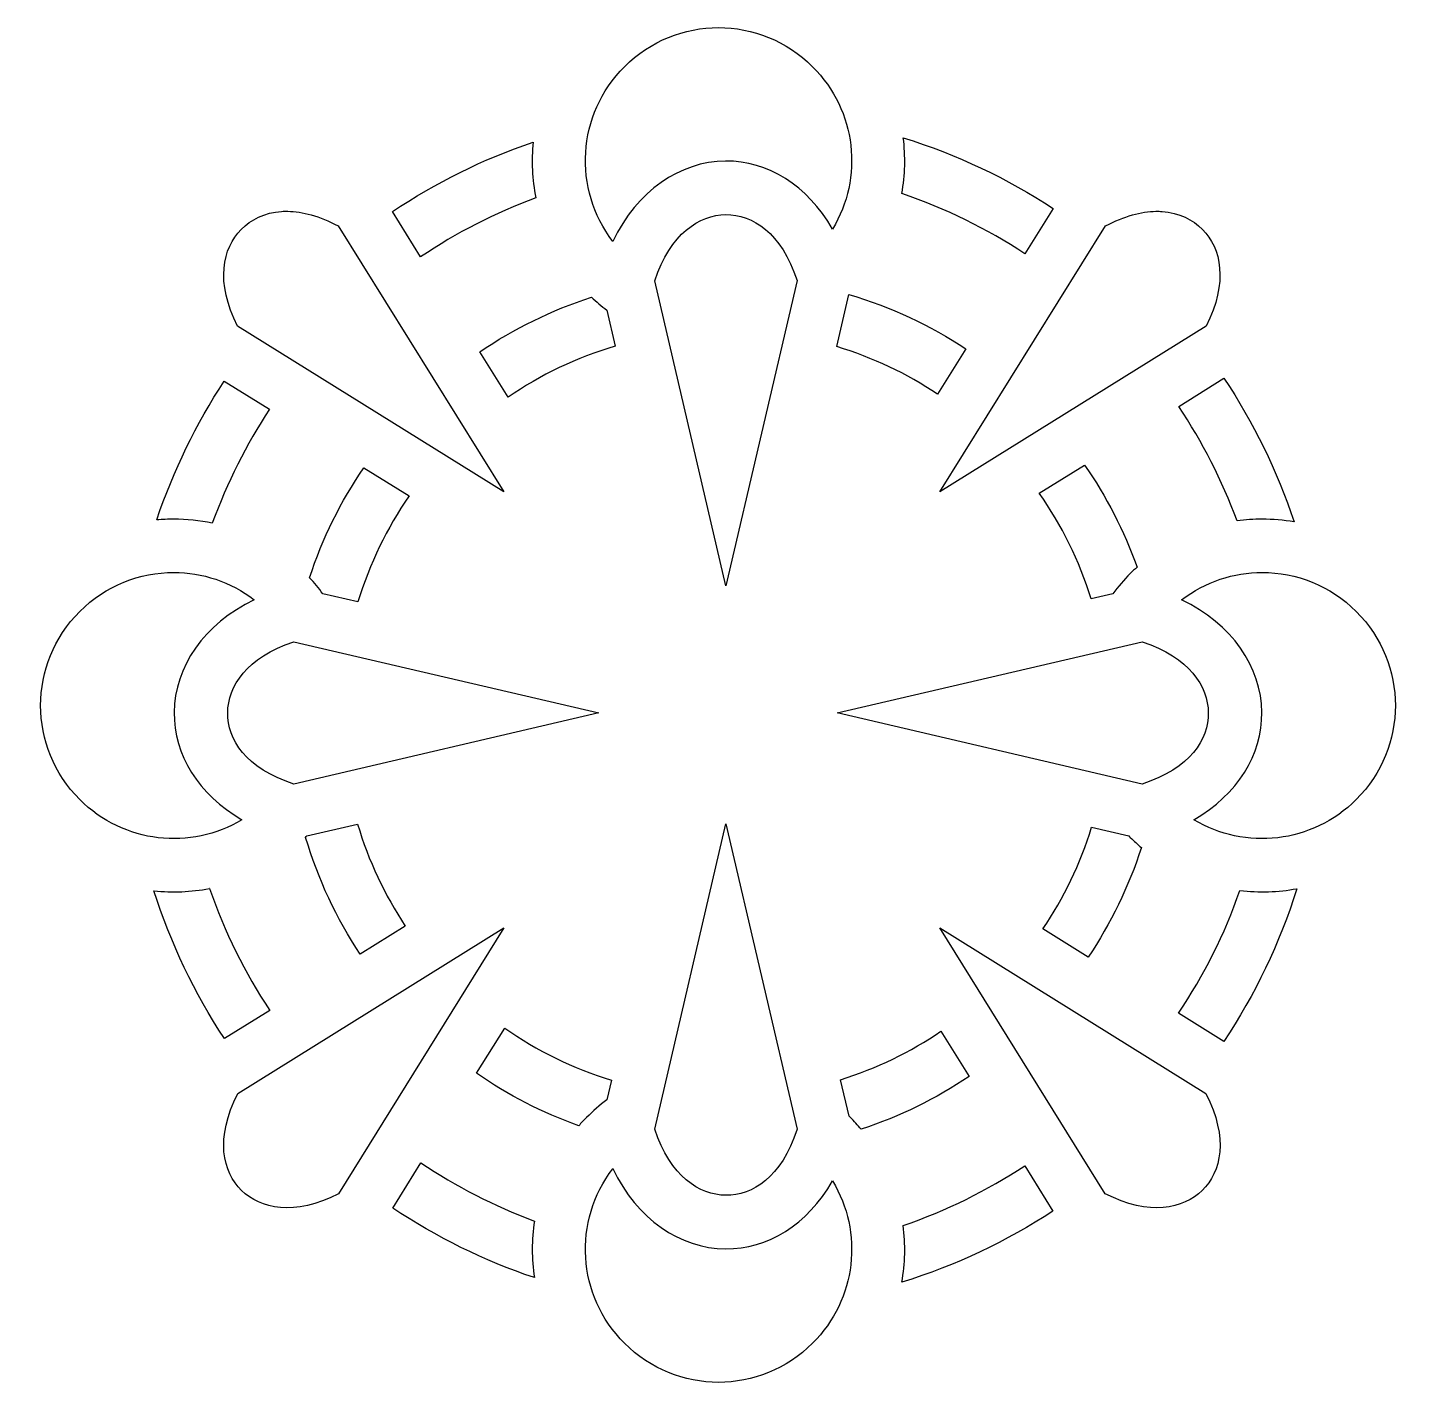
# Model space of a CAD drawing. Header units: centimetres. Extents: x -10.2 to 10.1, y -10.1 to 10.
import ezdxf

# ---------------------------------------------------------------- set-up
doc = ezdxf.new("R2010")
doc.units = ezdxf.units.CM
doc.header["$MEASUREMENT"] = 0
doc.layers.add('Layer 1', color=7, linetype='Continuous')

msp = doc.modelspace()

# ---------------------------------------------------------------- linework, layer by layer
at = {"layer": 'Layer 1'}
for points, knots in [([(-0.07379, 10.04778), (-0.57319, 10.04778), (-1.07283, 9.85659), (-1.45606, 9.47328), (-1.45606, 9.47328), (-2.16018, 8.7692), (-2.21664, 7.67305), (-1.62743, 6.905), (-1.62743, 6.905), (-1.27322, 7.64471), (-0.6407, 8.08047), (0.02893, 8.0857), (0.02893, 8.0857), (0.645, 8.09051), (1.23367, 7.72643), (1.60369, 7.08548), (1.60369, 7.08548), (2.05742, 7.83746), (1.95917, 8.82272), (1.30851, 9.47328), (1.30851, 9.47328), (0.92529, 9.85659), (0.42564, 10.04782), (-0.07376, 10.04782), (-0.07376, 10.04782), (-0.07376, 10.04782), (-0.07379, 10.04778), (-0.07379, 10.04778)], [0, 0, 0, 0, 0.125, 0.125, 0.125, 0.125, 0.25, 0.25, 0.25, 0.25, 0.375, 0.375, 0.375, 0.375, 0.5, 0.5, 0.5, 0.5, 0.625, 0.625, 0.625, 0.625, 0.75, 0.75, 0.75, 0.75, 1, 1, 1, 1]), ([(-2.80021, 8.36381), (-3.53781, 8.11354), (-4.23202, 7.7681), (-4.86771, 7.3425), (-4.86771, 7.3425), (-4.86771, 7.3425), (-4.45404, 6.67709), (-4.45404, 6.67709), (-4.45404, 6.67709), (-3.92981, 7.02978), (-3.36176, 7.32298), (-2.75931, 7.54545), (-2.75931, 7.54545), (-2.81354, 7.8149), (-2.8272, 8.09093), (-2.80021, 8.36376), (-2.80021, 8.36376), (-2.80021, 8.36376), (-2.80021, 8.36381), (-2.80021, 8.36381)], [0, 0, 0, 0, 0.16666667, 0.16666667, 0.16666667, 0.16666667, 0.33333333, 0.33333333, 0.33333333, 0.33333333, 0.5, 0.5, 0.5, 0.5, 0.66666667, 0.66666667, 0.66666667, 0.66666667, 1, 1, 1, 1]), ([(2.64343, 8.42832), (2.67683, 8.15575), (2.67021, 7.87946), (2.62235, 7.60866), (2.62235, 7.60866), (3.26634, 7.38842), (3.87339, 7.0894), (4.43161, 6.72187), (4.43161, 6.72187), (4.43161, 6.72187), (4.84671, 7.38728), (4.84671, 7.38728), (4.84671, 7.38728), (4.17105, 7.83089), (3.43071, 8.18265), (2.64343, 8.42832)], [0, 0, 0, 0, 0.2, 0.2, 0.2, 0.2, 0.4, 0.4, 0.4, 0.4, 0.6, 0.6, 0.6, 0.6, 1, 1, 1, 1]), ([(-6.45296, 7.34777), (-6.46797, 7.34726), (-6.48332, 7.34608), (-6.49783, 7.34511), (-6.49783, 7.34511), (-6.75084, 7.32833), (-6.95029, 7.22569), (-7.09215, 7.08156), (-7.09215, 7.08156), (-7.36413, 6.80523), (-7.47681, 6.30685), (-7.14486, 5.65713), (-7.14486, 5.65713), (-7.14486, 5.65713), (-3.23243, 3.22319), (-3.23243, 3.22319), (-3.23243, 3.22319), (-3.23243, 3.22319), (-5.66637, 7.13427), (-5.66637, 7.13427), (-5.66637, 7.13427), (-5.9454, 7.27747), (-6.19448, 7.34384), (-6.40823, 7.34777), (-6.40823, 7.34777), (-6.42341, 7.34807), (-6.43804, 7.34828), (-6.45293, 7.34777), (-6.45293, 7.34777), (-6.45293, 7.34777), (-6.45296, 7.34777), (-6.45296, 7.34777)], [0, 0, 0, 0, 0.11111111, 0.11111111, 0.11111111, 0.11111111, 0.22222222, 0.22222222, 0.22222222, 0.22222222, 0.33333333, 0.33333333, 0.33333333, 0.33333333, 0.44444444, 0.44444444, 0.44444444, 0.44444444, 0.55555556, 0.55555556, 0.55555556, 0.55555556, 0.66666667, 0.66666667, 0.66666667, 0.66666667, 0.77777778, 0.77777778, 0.77777778, 0.77777778, 1, 1, 1, 1]), ([(6.35809, 7.34777), (6.1443, 7.34376), (5.89593, 7.27672), (5.61627, 7.13297), (5.61627, 7.13297), (5.61627, 7.13297), (3.18107, 3.22189), (3.18107, 3.22189), (3.18107, 3.22189), (3.18107, 3.22189), (7.09476, 5.65709), (7.09476, 5.65709), (7.09476, 5.65709), (7.42675, 6.3069), (7.31412, 6.80524), (7.04205, 7.08152), (7.04205, 7.08152), (6.90015, 7.22573), (6.70074, 7.32833), (6.44773, 7.34507), (6.44773, 7.34507), (6.41863, 7.34705), (6.38869, 7.34836), (6.35812, 7.34777), (6.35812, 7.34777), (6.35812, 7.34777), (6.35809, 7.34777), (6.35809, 7.34777)], [0, 0, 0, 0, 0.125, 0.125, 0.125, 0.125, 0.25, 0.25, 0.25, 0.25, 0.375, 0.375, 0.375, 0.375, 0.5, 0.5, 0.5, 0.5, 0.625, 0.625, 0.625, 0.625, 0.75, 0.75, 0.75, 0.75, 1, 1, 1, 1]), ([(0.03559, 7.29767), (-0.35257, 7.29463), (-0.78487, 7.02092), (-1.00933, 6.32519), (-1.00933, 6.32519), (-1.00933, 6.32519), (0.03559, 1.83827), (0.03559, 1.83827), (0.03559, 1.83827), (0.03559, 1.83827), (1.08051, 6.32789), (1.08051, 6.32789), (1.08051, 6.32789), (0.85124, 7.03952), (0.42353, 7.30071), (0.03559, 7.29775), (0.03559, 7.29775), (0.03559, 7.29775), (0.03559, 7.29767), (0.03559, 7.29767)], [0, 0, 0, 0, 0.16666667, 0.16666667, 0.16666667, 0.16666667, 0.33333333, 0.33333333, 0.33333333, 0.33333333, 0.5, 0.5, 0.5, 0.5, 0.66666667, 0.66666667, 0.66666667, 0.66666667, 1, 1, 1, 1]), ([(1.84354, 6.1249), (1.84354, 6.1249), (1.66433, 5.35795), (1.66433, 5.35795), (1.66433, 5.35795), (2.19657, 5.1967), (2.69534, 4.95963), (3.14805, 4.65826), (3.14805, 4.65826), (3.14805, 4.65826), (3.56184, 5.32367), (3.56184, 5.32367), (3.56184, 5.32367), (3.03748, 5.67071), (2.45957, 5.94244), (1.8435, 6.12486), (1.8435, 6.12486), (1.8435, 6.12486), (1.84354, 6.1249), (1.84354, 6.1249)], [0, 0, 0, 0, 0.16666667, 0.16666667, 0.16666667, 0.16666667, 0.33333333, 0.33333333, 0.33333333, 0.33333333, 0.5, 0.5, 0.5, 0.5, 0.66666667, 0.66666667, 0.66666667, 0.66666667, 1, 1, 1, 1]), ([(-1.94243, 6.08273), (-2.53118, 5.89361), (-3.08286, 5.6212), (-3.58432, 5.28027), (-3.58432, 5.28027), (-3.58432, 5.28027), (-3.16922, 4.61343), (-3.16922, 4.61343), (-3.16922, 4.61343), (-2.69243, 4.94065), (-2.162, 5.19577), (-1.5945, 5.36457), (-1.5945, 5.36457), (-1.5945, 5.36457), (-1.71708, 5.89559), (-1.71708, 5.89559), (-1.71708, 5.89559), (-1.7945, 5.95353), (-1.87007, 6.01535), (-1.94238, 6.08269), (-1.94238, 6.08269), (-1.94238, 6.08269), (-1.94243, 6.08273), (-1.94243, 6.08273)], [0, 0, 0, 0, 0.14285714, 0.14285714, 0.14285714, 0.14285714, 0.28571429, 0.28571429, 0.28571429, 0.28571429, 0.42857143, 0.42857143, 0.42857143, 0.42857143, 0.57142857, 0.57142857, 0.57142857, 0.57142857, 0.71428571, 0.71428571, 0.71428571, 0.71428571, 1, 1, 1, 1]), ([(7.35831, 4.89275), (7.35831, 4.89275), (6.6929, 4.47769), (6.6929, 4.47769), (6.6929, 4.47769), (7.04142, 3.95683), (7.33048, 3.39271), (7.55068, 2.79494), (7.55068, 2.79494), (7.6736, 2.81151), (7.79719, 2.82003), (7.921, 2.82003), (7.921, 2.82003), (8.07761, 2.82003), (8.23401, 2.80569), (8.38881, 2.77913), (8.38881, 2.77913), (8.13939, 3.53385), (7.79087, 4.24362), (7.35831, 4.89284), (7.35831, 4.89284), (7.35831, 4.89284), (7.35831, 4.89275), (7.35831, 4.89275)], [0, 0, 0, 0, 0.14285714, 0.14285714, 0.14285714, 0.14285714, 0.28571429, 0.28571429, 0.28571429, 0.28571429, 0.42857143, 0.42857143, 0.42857143, 0.42857143, 0.57142857, 0.57142857, 0.57142857, 0.57142857, 0.71428571, 0.71428571, 0.71428571, 0.71428571, 1, 1, 1, 1]), ([(-7.34119, 4.85058), (-7.75503, 4.22173), (-8.09009, 3.53642), (-8.3334, 2.80944), (-8.3334, 2.80944), (-8.25075, 2.81686), (-8.16738, 2.81998), (-8.0844, 2.81998), (-8.0844, 2.81998), (-7.89431, 2.81998), (-7.7043, 2.79961), (-7.51766, 2.76069), (-7.51766, 2.76069), (-7.30155, 3.35534), (-7.01746, 3.91736), (-6.6743, 4.43687), (-6.6743, 4.43687), (-6.6743, 4.43687), (-7.34114, 4.85054), (-7.34114, 4.85054), (-7.34114, 4.85054), (-7.34114, 4.85054), (-7.34119, 4.85058), (-7.34119, 4.85058)], [0, 0, 0, 0, 0.14285714, 0.14285714, 0.14285714, 0.14285714, 0.28571429, 0.28571429, 0.28571429, 0.28571429, 0.42857143, 0.42857143, 0.42857143, 0.42857143, 0.57142857, 0.57142857, 0.57142857, 0.57142857, 0.71428571, 0.71428571, 0.71428571, 0.71428571, 1, 1, 1, 1]), ([(-5.29077, 3.575), (-5.62778, 3.0813), (-5.89786, 2.5383), (-6.08796, 1.95955), (-6.08796, 1.95955), (-6.01712, 1.88415), (-5.95235, 1.80471), (-5.89163, 1.72362), (-5.89163, 1.72362), (-5.89163, 1.72362), (-5.37634, 1.60369), (-5.37634, 1.60369), (-5.37634, 1.60369), (-5.20619, 2.16524), (-4.95065, 2.68935), (-4.6252, 3.16137), (-4.6252, 3.16137), (-4.6252, 3.16137), (-5.29069, 3.57504), (-5.29069, 3.57504), (-5.29069, 3.57504), (-5.29069, 3.57504), (-5.29077, 3.575), (-5.29077, 3.575)], [0, 0, 0, 0, 0.14285714, 0.14285714, 0.14285714, 0.14285714, 0.28571429, 0.28571429, 0.28571429, 0.28571429, 0.42857143, 0.42857143, 0.42857143, 0.42857143, 0.57142857, 0.57142857, 0.57142857, 0.57142857, 0.71428571, 0.71428571, 0.71428571, 0.71428571, 1, 1, 1, 1]), ([(5.30794, 3.6159), (5.30794, 3.6159), (4.64114, 3.20211), (4.64114, 3.20211), (4.64114, 3.20211), (4.97132, 2.73227), (5.23044, 2.20918), (5.40543, 1.64852), (5.40543, 1.64852), (5.40543, 1.64852), (5.72561, 1.72358), (5.72561, 1.72358), (5.72561, 1.72358), (5.80295, 1.82706), (5.88741, 1.9262), (5.98132, 2.02011), (5.98132, 2.02011), (6.01379, 2.05258), (6.04643, 2.0845), (6.08016, 2.11499), (6.08016, 2.11499), (5.88855, 2.6517), (5.62749, 3.15544), (5.30794, 3.61592), (5.30794, 3.61592), (5.30794, 3.61592), (5.30794, 3.6159), (5.30794, 3.6159)], [0, 0, 0, 0, 0.125, 0.125, 0.125, 0.125, 0.25, 0.25, 0.25, 0.25, 0.375, 0.375, 0.375, 0.375, 0.5, 0.5, 0.5, 0.5, 0.625, 0.625, 0.625, 0.625, 0.75, 0.75, 0.75, 0.75, 1, 1, 1, 1]), ([(-8.0844, 2.03722), (-8.58367, 2.03722), (-9.08336, 1.84599), (-9.46667, 1.46268), (-9.46667, 1.46268), (-10.23328, 0.69607), (-10.23328, -0.53536), (-9.46667, -1.30194), (-9.46667, -1.30194), (-8.81652, -1.95209), (-7.83296, -2.05105), (-7.08152, -1.59838), (-7.08152, -1.59838), (-7.72146, -1.22806), (-8.08385, -0.63805), (-8.07909, -0.02239), (-8.07909, -0.02239), (-8.07382, 0.64732), (-7.63911, 1.27976), (-6.89965, 1.63397), (-6.89965, 1.63397), (-7.24935, 1.90233), (-7.66643, 2.03722), (-8.08436, 2.03722), (-8.08436, 2.03722), (-8.08436, 2.03722), (-8.0844, 2.03722), (-8.0844, 2.03722)], [0, 0, 0, 0, 0.125, 0.125, 0.125, 0.125, 0.25, 0.25, 0.25, 0.25, 0.375, 0.375, 0.375, 0.375, 0.5, 0.5, 0.5, 0.5, 0.625, 0.625, 0.625, 0.625, 0.75, 0.75, 0.75, 0.75, 1, 1, 1, 1]), ([(7.92104, 2.03722), (7.50316, 2.03722), (7.08502, 1.90237), (6.73507, 1.63401), (6.73507, 1.63401), (7.4747, 1.2798), (7.91046, 0.64736), (7.91577, -0.02235), (7.91577, -0.02235), (7.92053, -0.638), (7.55713, -1.22806), (6.91681, -1.59842), (6.91681, -1.59842), (7.66858, -2.05105), (8.65316, -1.95208), (9.30331, -1.30198), (9.30331, -1.30198), (10.06992, -0.53537), (10.06992, 0.69611), (9.30331, 1.46268), (9.30331, 1.46268), (8.92, 1.84599), (8.42031, 2.03722), (7.92104, 2.03722)], [0, 0, 0, 0, 0.14285714, 0.14285714, 0.14285714, 0.14285714, 0.28571429, 0.28571429, 0.28571429, 0.28571429, 0.42857143, 0.42857143, 0.42857143, 0.42857143, 0.57142857, 0.57142857, 0.57142857, 0.57142857, 0.71428571, 0.71428571, 0.71428571, 0.71428571, 1, 1, 1, 1]), ([(-6.31857, 1.016), (-7.01434, 0.79146), (-7.28801, 0.35915), (-7.29105, -0.02892), (-7.29105, -0.02892), (-7.29409, -0.41737), (-7.03214, -0.84487), (-6.31857, -1.07397), (-6.31857, -1.07397), (-6.31857, -1.07397), (-1.83295, -0.02892), (-1.83295, -0.02892), (-1.83295, -0.02892), (-1.83295, -0.02892), (-6.31853, 1.016), (-6.31853, 1.016), (-6.31853, 1.016), (-6.31853, 1.016), (-6.31857, 1.016), (-6.31857, 1.016)], [0, 0, 0, 0, 0.16666667, 0.16666667, 0.16666667, 0.16666667, 0.33333333, 0.33333333, 0.33333333, 0.33333333, 0.5, 0.5, 0.5, 0.5, 0.66666667, 0.66666667, 0.66666667, 0.66666667, 1, 1, 1, 1]), ([(6.15526, 1.016), (6.15526, 1.016), (1.6696, -0.02892), (1.6696, -0.02892), (1.6696, -0.02892), (1.6696, -0.02892), (6.15526, -1.07402), (6.15526, -1.07402), (6.15526, -1.07402), (6.86874, -0.84484), (7.13073, -0.41738), (7.12765, -0.02897), (7.12765, -0.02897), (7.1247, 0.35914), (6.85094, 0.79145), (6.15526, 1.01595), (6.15526, 1.01595), (6.15526, 1.01595), (6.15526, 1.016), (6.15526, 1.016)], [0, 0, 0, 0, 0.16666667, 0.16666667, 0.16666667, 0.16666667, 0.33333333, 0.33333333, 0.33333333, 0.33333333, 0.5, 0.5, 0.5, 0.5, 0.66666667, 0.66666667, 0.66666667, 0.66666667, 1, 1, 1, 1]), ([(-5.38173, -1.66433), (-5.38173, -1.66433), (-6.12621, -1.83823), (-6.12621, -1.83823), (-6.12621, -1.83823), (-6.13262, -1.84472), (-6.13827, -1.85156), (-6.14476, -1.85805), (-6.14476, -1.85805), (-5.96276, -2.47387), (-5.69129, -3.05204), (-5.34483, -3.57631), (-5.34483, -3.57631), (-5.34483, -3.57631), (-4.67938, -3.1626), (-4.67938, -3.1626), (-4.67938, -3.1626), (-4.98299, -2.70567), (-5.22103, -2.20214), (-5.38169, -1.66437), (-5.38169, -1.66437), (-5.38169, -1.66437), (-5.38173, -1.66433), (-5.38173, -1.66433)], [0, 0, 0, 0, 0.14285714, 0.14285714, 0.14285714, 0.14285714, 0.28571429, 0.28571429, 0.28571429, 0.28571429, 0.42857143, 0.42857143, 0.42857143, 0.42857143, 0.57142857, 0.57142857, 0.57142857, 0.57142857, 0.71428571, 0.71428571, 0.71428571, 0.71428571, 1, 1, 1, 1]), ([(0.03559, -1.66167), (0.03559, -1.66167), (-1.00933, -6.14859), (-1.00933, -6.14859), (-1.00933, -6.14859), (-0.78487, -6.84436), (-0.35256, -7.11803), (0.03559, -7.12111), (0.03559, -7.12111), (0.42354, -7.12415), (0.85125, -6.86296), (1.08051, -6.15125), (1.08051, -6.15125), (1.08051, -6.15125), (0.03559, -1.66163), (0.03559, -1.66163), (0.03559, -1.66163), (0.03559, -1.66163), (0.03559, -1.66167), (0.03559, -1.66167)], [0, 0, 0, 0, 0.16666667, 0.16666667, 0.16666667, 0.16666667, 0.33333333, 0.33333333, 0.33333333, 0.33333333, 0.5, 0.5, 0.5, 0.5, 0.66666667, 0.66666667, 0.66666667, 0.66666667, 1, 1, 1, 1]), ([(5.41201, -1.71037), (5.24671, -2.24717), (5.00458, -2.74994), (4.69642, -3.20472), (4.69642, -3.20472), (4.69642, -3.20472), (5.36191, -3.61851), (5.36191, -3.61851), (5.36191, -3.61851), (5.69322, -3.12557), (5.95766, -2.58447), (6.14328, -2.0082), (6.14328, -2.0082), (6.08787, -1.96097), (6.03364, -1.91164), (5.98127, -1.85935), (5.98127, -1.85935), (5.9741, -1.85218), (5.96719, -1.84543), (5.96019, -1.83827), (5.96019, -1.83827), (5.96019, -1.83827), (5.41201, -1.71037), (5.41201, -1.71037)], [0, 0, 0, 0, 0.14285714, 0.14285714, 0.14285714, 0.14285714, 0.28571429, 0.28571429, 0.28571429, 0.28571429, 0.42857143, 0.42857143, 0.42857143, 0.42857143, 0.57142857, 0.57142857, 0.57142857, 0.57142857, 0.71428571, 0.71428571, 0.71428571, 0.71428571, 1, 1, 1, 1]), ([(-7.56122, -2.61045), (-7.82983, -2.66232), (-8.10413, -2.67202), (-8.37561, -2.64334), (-8.37561, -2.64334), (-8.12905, -3.42007), (-7.77809, -4.15055), (-7.33853, -4.81769), (-7.33853, -4.81769), (-7.33853, -4.81769), (-6.67312, -4.40259), (-6.67312, -4.40259), (-6.67312, -4.40259), (-7.0388, -3.84935), (-7.33769, -3.24845), (-7.55865, -2.61045), (-7.55865, -2.61045), (-7.55949, -2.61062), (-7.56046, -2.61028), (-7.56131, -2.61045), (-7.56131, -2.61045), (-7.56131, -2.61045), (-7.56122, -2.61045), (-7.56122, -2.61045)], [0, 0, 0, 0, 0.14285714, 0.14285714, 0.14285714, 0.14285714, 0.28571429, 0.28571429, 0.28571429, 0.28571429, 0.42857143, 0.42857143, 0.42857143, 0.42857143, 0.57142857, 0.57142857, 0.57142857, 0.57142857, 0.71428571, 0.71428571, 0.71428571, 0.71428571, 1, 1, 1, 1]), ([(8.42963, -2.61311), (8.1536, -2.66455), (7.87124, -2.67257), (7.59285, -2.63942), (7.59285, -2.63942), (7.36738, -3.28282), (7.06305, -3.88835), (6.6902, -4.44472), (6.6902, -4.44472), (6.6902, -4.44472), (7.35561, -4.85982), (7.35561, -4.85982), (7.35561, -4.85982), (7.8141, -4.17257), (8.17755, -3.41768), (8.42963, -2.61311)], [0, 0, 0, 0, 0.2, 0.2, 0.2, 0.2, 0.4, 0.4, 0.4, 0.4, 0.6, 0.6, 0.6, 0.6, 1, 1, 1, 1]), ([(-3.22851, -3.18891), (-3.22851, -3.18891), (-7.14085, -5.62285), (-7.14085, -5.62285), (-7.14085, -5.62285), (-7.48241, -6.28856), (-7.3635, -6.77631), (-7.08687, -7.04855), (-7.08687, -7.04855), (-6.8105, -7.32062), (-6.31216, -7.43203), (-5.66235, -7.09999), (-5.66235, -7.09999), (-5.66235, -7.09999), (-3.2285, -3.18891), (-3.2285, -3.18891), (-3.2285, -3.18891), (-3.2285, -3.18891), (-3.22851, -3.18891), (-3.22851, -3.18891)], [0, 0, 0, 0, 0.16666667, 0.16666667, 0.16666667, 0.16666667, 0.33333333, 0.33333333, 0.33333333, 0.33333333, 0.5, 0.5, 0.5, 0.5, 0.66666667, 0.66666667, 0.66666667, 0.66666667, 1, 1, 1, 1]), ([(3.17976, -3.18891), (3.17976, -3.18891), (5.6123, -7.09872), (5.6123, -7.09872), (5.6123, -7.09872), (6.26287, -7.43168), (6.7615, -7.32086), (7.03808, -7.04854), (7.03808, -7.04854), (7.3147, -6.7763), (7.43235, -6.28855), (7.09079, -5.62284), (7.09079, -5.62284), (7.09079, -5.62284), (3.17971, -3.1889), (3.17971, -3.1889), (3.17971, -3.1889), (3.17971, -3.1889), (3.17976, -3.18891), (3.17976, -3.18891)], [0, 0, 0, 0, 0.16666667, 0.16666667, 0.16666667, 0.16666667, 0.33333333, 0.33333333, 0.33333333, 0.33333333, 0.5, 0.5, 0.5, 0.5, 0.66666667, 0.66666667, 0.66666667, 0.66666667, 1, 1, 1, 1]), ([(-3.21796, -4.66217), (-3.21796, -4.66217), (-3.63171, -5.32758), (-3.63171, -5.32758), (-3.63171, -5.32758), (-3.17102, -5.64696), (-2.66627, -5.90709), (-2.12948, -6.09849), (-2.12948, -6.09849), (-2.09237, -6.05658), (-2.05358, -6.01601), (-2.01352, -5.97595), (-2.01352, -5.97595), (-1.91949, -5.88192), (-1.82064, -5.79631), (-1.71708, -5.71894), (-1.71708, -5.71894), (-1.71708, -5.71894), (-1.64982, -5.42904), (-1.64982, -5.42904), (-1.64982, -5.42904), (-2.21571, -5.25434), (-2.74416, -4.99454), (-3.21796, -4.66209), (-3.21796, -4.66209), (-3.21796, -4.66209), (-3.21796, -4.66217), (-3.21796, -4.66217)], [0, 0, 0, 0, 0.125, 0.125, 0.125, 0.125, 0.25, 0.25, 0.25, 0.25, 0.375, 0.375, 0.375, 0.375, 0.5, 0.5, 0.5, 0.5, 0.625, 0.625, 0.625, 0.625, 0.75, 0.75, 0.75, 0.75, 1, 1, 1, 1]), ([(3.19684, -4.70826), (2.74725, -5.01432), (2.25017, -5.25611), (1.7197, -5.4225), (1.7197, -5.4225), (1.7197, -5.4225), (1.84485, -5.95618), (1.84485, -5.95618), (1.84485, -5.95618), (1.85151, -5.96272), (1.85801, -5.96934), (1.86467, -5.976), (1.86467, -5.976), (1.92105, -6.03238), (1.97359, -6.0912), (2.02406, -6.15121), (2.02406, -6.15121), (2.59164, -5.96491), (3.12464, -5.7017), (3.61063, -5.37372), (3.61063, -5.37372), (3.61063, -5.37372), (3.19684, -4.70831), (3.19684, -4.70831), (3.19684, -4.70831), (3.19684, -4.70831), (3.19684, -4.70826), (3.19684, -4.70826)], [0, 0, 0, 0, 0.125, 0.125, 0.125, 0.125, 0.25, 0.25, 0.25, 0.25, 0.375, 0.375, 0.375, 0.375, 0.5, 0.5, 0.5, 0.5, 0.625, 0.625, 0.625, 0.625, 0.75, 0.75, 0.75, 0.75, 1, 1, 1, 1]), ([(-4.44999, -6.64272), (-4.44999, -6.64272), (-4.86383, -7.30826), (-4.86383, -7.30826), (-4.86383, -7.30826), (-4.22397, -7.7361), (-3.52458, -8.08196), (-2.78179, -8.3321), (-2.78179, -8.3321), (-2.8237, -8.05645), (-2.82354, -7.77506), (-2.78179, -7.49928), (-2.78179, -7.49928), (-3.37433, -7.27845), (-3.9334, -6.98998), (-4.44995, -6.64276), (-4.44995, -6.64276), (-4.44995, -6.64276), (-4.44999, -6.64272), (-4.44999, -6.64272)], [0, 0, 0, 0, 0.16666667, 0.16666667, 0.16666667, 0.16666667, 0.33333333, 0.33333333, 0.33333333, 0.33333333, 0.5, 0.5, 0.5, 0.5, 0.66666667, 0.66666667, 0.66666667, 0.66666667, 1, 1, 1, 1]), ([(4.42764, -6.68763), (3.87617, -7.05027), (3.2773, -7.34747), (2.64208, -7.56658), (2.64208, -7.56658), (2.67716, -7.84329), (2.67118, -8.12438), (2.62226, -8.3994), (2.62226, -8.3994), (3.41616, -8.15398), (4.16202, -7.79943), (4.84274, -7.35309), (4.84274, -7.35309), (4.84274, -7.35309), (4.42764, -6.68763), (4.42764, -6.68763)], [0, 0, 0, 0, 0.2, 0.2, 0.2, 0.2, 0.4, 0.4, 0.4, 0.4, 0.6, 0.6, 0.6, 0.6, 1, 1, 1, 1]), ([(-1.62743, -6.7298), (-2.21664, -7.49768), (-2.16018, -8.5927), (-1.4561, -9.29678), (-1.4561, -9.29678), (-0.68957, -10.06331), (0.5419, -10.06331), (1.30843, -9.29678), (1.30843, -9.29678), (1.95908, -8.64613), (2.05733, -7.66193), (1.60361, -6.91028), (1.60361, -6.91028), (1.23367, -7.55081), (0.64492, -7.91396), (0.02897, -7.90915), (0.02897, -7.90915), (-0.64078, -7.90388), (-1.2733, -7.46917), (-1.62747, -6.72971), (-1.62747, -6.72971), (-1.62747, -6.72971), (-1.62743, -6.7298), (-1.62743, -6.7298)], [0, 0, 0, 0, 0.14285714, 0.14285714, 0.14285714, 0.14285714, 0.28571429, 0.28571429, 0.28571429, 0.28571429, 0.42857143, 0.42857143, 0.42857143, 0.42857143, 0.57142857, 0.57142857, 0.57142857, 0.57142857, 0.71428571, 0.71428571, 0.71428571, 0.71428571, 1, 1, 1, 1])]:
    msp.add_open_spline(points, degree=3, knots=knots, dxfattribs=at)

doc.saveas('drawing.dxf')
